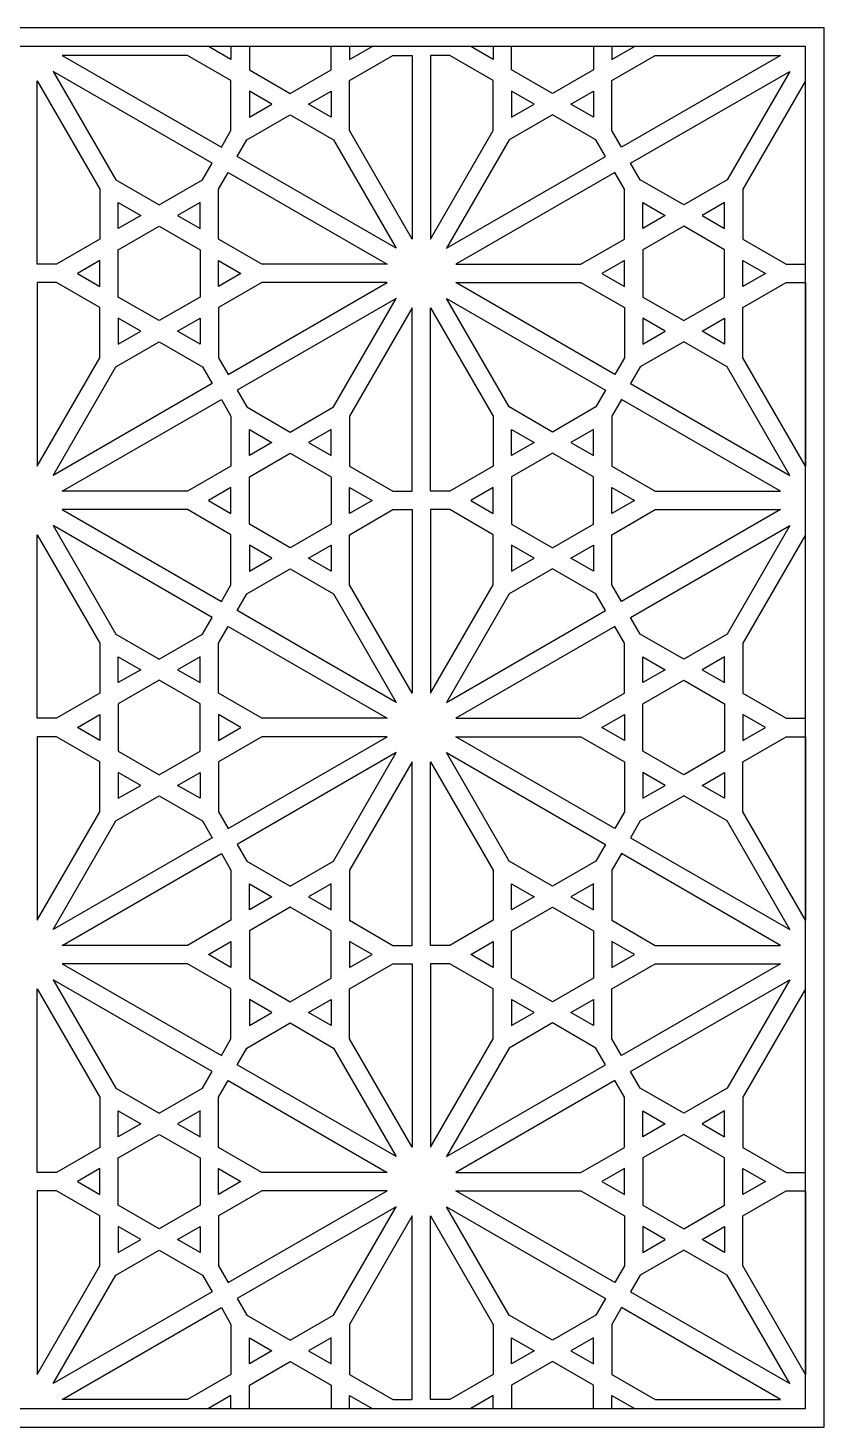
# Model space of a CAD drawing. Header units: millimetres. Extents: x 262 to 694, y 744 to 1125.
# Drawn here: x 478.1 to 694.5, y 744.4 to 1124.8 of the extents above; entities that cross this region are included whole.
import ezdxf

# ---------------------------------------------------------------- set-up
doc = ezdxf.new("R2010")
doc.units = ezdxf.units.MM
doc.layers.add('Layer 01', color=12, linetype='Continuous', true_color=0xde0000)

msp = doc.modelspace()

# ---------------------------------------------------------------- linework, layer by layer
at = {"layer": 'Layer 01'}
for p, q in [((694.48, 1124.85), (261.78, 1124.85)), ((694.48, 744.44), (694.48, 1124.85)), ((689.48, 1119.85), (266.78, 1119.85)), ((533.3, 1116.32), (527.18, 1119.85)), ((533.3, 1119.85), (533.3, 1116.32)), ((538.3, 1119.85), (538.3, 1113.43)), ((560.53, 1113.43), (560.53, 1119.85)), ((565.53, 1119.85), (565.53, 1116.32)), ((565.53, 1116.32), (571.65, 1119.85)), ((604.58, 1116.32), (598.46, 1119.85)), ((604.58, 1119.85), (604.58, 1116.32)), ((609.58, 1113.43), (609.58, 1119.85)), ((631.81, 1119.85), (631.81, 1113.43)), ((636.81, 1119.85), (636.81, 1116.32)), ((636.81, 1116.32), (642.93, 1119.85)), ((689.48, 749.44), (689.48, 1119.85)), ((521.51, 1117.35), (487.46, 1117.35)), ((487.46, 1117.35), (530.68, 1092.4)), ((533.3, 1110.54), (521.51, 1117.35)), ((565.53, 1110.54), (577.32, 1117.35)), ((577.32, 1117.35), (582.55, 1117.35)), ((582.55, 1117.35), (582.55, 1067.44)), ((592.79, 1117.35), (587.55, 1117.35)), ((587.55, 1117.35), (587.55, 1067.44)), ((604.58, 1110.54), (592.79, 1117.35)), ((636.81, 1110.54), (648.6, 1117.35)), ((682.65, 1117.35), (639.43, 1092.4)), ((648.6, 1117.35), (682.65, 1117.35)), ((528.18, 1088.07), (484.96, 1113.02)), ((484.96, 1113.02), (501.98, 1083.53)), ((538.3, 1113.43), (549.41, 1107.01)), ((549.41, 1107.01), (560.53, 1113.43)), ((620.7, 1107.01), (609.58, 1113.43)), ((631.81, 1113.43), (620.7, 1107.01)), ((641.93, 1088.07), (685.15, 1113.02)), ((685.15, 1113.02), (668.12, 1083.53)), ((480.63, 1060.61), (480.63, 1110.52)), ((480.63, 1110.52), (497.65, 1081.03)), ((533.3, 1096.93), (533.3, 1110.54)), ((544.41, 1104.12), (538.3, 1107.66)), ((538.3, 1107.66), (538.3, 1100.59)), ((554.41, 1104.12), (560.53, 1107.66)), ((560.53, 1107.66), (560.53, 1100.59)), ((565.53, 1096.93), (565.53, 1110.54)), ((604.58, 1096.93), (604.58, 1110.54)), ((615.7, 1104.12), (609.58, 1107.66)), ((609.58, 1107.66), (609.58, 1100.59)), ((625.7, 1104.12), (631.81, 1107.66)), ((631.81, 1107.66), (631.81, 1100.59)), ((636.81, 1096.93), (636.81, 1110.54)), ((689.48, 1110.52), (672.45, 1081.03)), ((689.48, 1060.61), (689.48, 1110.52)), ((538.3, 1100.59), (544.41, 1104.12)), ((560.53, 1100.59), (554.41, 1104.12)), ((609.58, 1100.59), (615.7, 1104.12)), ((631.81, 1100.59), (625.7, 1104.12)), ((537.63, 1094.43), (549.41, 1101.24)), ((549.41, 1101.24), (561.2, 1094.43)), ((620.7, 1101.24), (608.91, 1094.43)), ((632.48, 1094.43), (620.7, 1101.24)), ((530.68, 1092.4), (533.3, 1096.93)), ((582.55, 1067.44), (565.53, 1096.93)), ((587.55, 1067.44), (604.58, 1096.93)), ((639.43, 1092.4), (636.81, 1096.93)), ((535.01, 1089.9), (537.63, 1094.43)), ((561.2, 1094.43), (578.22, 1064.94)), ((608.91, 1094.43), (591.88, 1064.94)), ((635.1, 1089.9), (632.48, 1094.43)), ((525.56, 1083.53), (528.18, 1088.07)), ((578.22, 1064.94), (535.01, 1089.9)), ((591.88, 1064.94), (635.1, 1089.9)), ((644.55, 1083.53), (641.93, 1088.07)), ((529.89, 1081.03), (532.51, 1085.57)), ((532.51, 1085.57), (575.72, 1060.61)), ((637.6, 1085.57), (594.38, 1060.61)), ((640.22, 1081.03), (637.6, 1085.57)), ((497.65, 1081.03), (497.65, 1067.42)), ((501.98, 1083.53), (513.77, 1076.72)), ((513.77, 1076.72), (525.56, 1083.53)), ((529.89, 1067.42), (529.89, 1081.03)), ((640.22, 1067.42), (640.22, 1081.03)), ((656.34, 1076.72), (644.55, 1083.53)), ((668.12, 1083.53), (656.34, 1076.72)), ((672.45, 1081.03), (672.45, 1067.42)), ((502.65, 1070.31), (502.65, 1077.37)), ((502.65, 1077.37), (508.77, 1073.84)), ((524.89, 1077.37), (518.77, 1073.84)), ((524.89, 1070.31), (524.89, 1077.37)), ((645.22, 1077.37), (651.34, 1073.84)), ((645.22, 1070.31), (645.22, 1077.37)), ((667.45, 1077.37), (661.34, 1073.84)), ((667.45, 1070.31), (667.45, 1077.37)), ((508.77, 1073.84), (502.65, 1070.31)), ((518.77, 1073.84), (524.89, 1070.31)), ((651.34, 1073.84), (645.22, 1070.31)), ((661.34, 1073.84), (667.45, 1070.31)), ((502.65, 1064.53), (513.77, 1070.95)), ((513.77, 1070.95), (524.89, 1064.53)), ((656.34, 1070.95), (645.22, 1064.53)), ((667.45, 1064.53), (656.34, 1070.95)), ((497.65, 1067.42), (485.87, 1060.61)), ((541.67, 1060.61), (529.89, 1067.42)), ((628.43, 1060.61), (640.22, 1067.42)), ((672.45, 1067.42), (684.24, 1060.61)), ((497.65, 1061.65), (491.54, 1058.11)), ((497.65, 1054.58), (497.65, 1061.65)), ((502.65, 1058.11), (502.65, 1064.53)), ((524.89, 1064.53), (524.89, 1051.7)), ((529.89, 1054.58), (529.89, 1061.65)), ((529.89, 1061.65), (536, 1058.11)), ((640.22, 1061.65), (634.1, 1058.11)), ((640.22, 1054.58), (640.22, 1061.65)), ((645.22, 1064.53), (645.22, 1051.7)), ((667.45, 1058.11), (667.45, 1064.53)), ((672.45, 1054.58), (672.45, 1061.65)), ((672.45, 1061.65), (678.57, 1058.11)), ((485.87, 1060.61), (480.63, 1060.61)), ((491.54, 1058.11), (497.65, 1054.58)), ((502.65, 1051.7), (502.65, 1058.11)), ((536, 1058.11), (529.89, 1054.58)), ((575.72, 1060.61), (541.67, 1060.61)), ((594.38, 1060.61), (628.43, 1060.61)), ((634.1, 1058.11), (640.22, 1054.58)), ((667.45, 1051.7), (667.45, 1058.11)), ((678.57, 1058.11), (672.45, 1054.58)), ((684.24, 1060.61), (689.48, 1060.61)), ((480.63, 1055.61), (480.63, 1005.71)), ((485.87, 1055.61), (480.63, 1055.61)), ((497.65, 1048.81), (485.87, 1055.61)), ((541.67, 1055.61), (529.89, 1048.81)), ((532.51, 1030.66), (575.72, 1055.61)), ((575.72, 1055.61), (541.67, 1055.61)), ((637.6, 1030.66), (594.38, 1055.61)), ((594.38, 1055.61), (628.43, 1055.61)), ((628.43, 1055.61), (640.22, 1048.81)), ((672.45, 1048.81), (684.24, 1055.61)), ((684.24, 1055.61), (689.48, 1055.61)), ((689.48, 1055.61), (689.48, 1005.71)), ((513.77, 1045.28), (502.65, 1051.7)), ((524.89, 1051.7), (513.77, 1045.28)), ((578.22, 1051.28), (535.01, 1026.33)), ((561.2, 1021.8), (578.22, 1051.28)), ((591.88, 1051.28), (635.1, 1026.33)), ((608.91, 1021.8), (591.88, 1051.28)), ((645.22, 1051.7), (656.34, 1045.28)), ((656.34, 1045.28), (667.45, 1051.7)), ((497.65, 1035.2), (497.65, 1048.81)), ((529.89, 1048.81), (529.89, 1035.2)), ((582.55, 1048.78), (565.53, 1019.3)), ((582.55, 998.88), (582.55, 1048.78)), ((587.55, 998.88), (587.55, 1048.78)), ((587.55, 1048.78), (604.58, 1019.3)), ((640.22, 1048.81), (640.22, 1035.2)), ((672.45, 1035.2), (672.45, 1048.81)), ((502.65, 1045.92), (502.65, 1038.86)), ((508.77, 1042.39), (502.65, 1045.92)), ((502.65, 1038.86), (508.77, 1042.39)), ((518.77, 1042.39), (524.89, 1045.92)), ((524.89, 1038.86), (518.77, 1042.39)), ((524.89, 1045.92), (524.89, 1038.86)), ((651.34, 1042.39), (645.22, 1045.92)), ((645.22, 1045.92), (645.22, 1038.86)), ((645.22, 1038.86), (651.34, 1042.39)), ((661.34, 1042.39), (667.45, 1045.92)), ((667.45, 1038.86), (661.34, 1042.39)), ((667.45, 1045.92), (667.45, 1038.86)), ((501.98, 1032.7), (513.77, 1039.5)), ((513.77, 1039.5), (525.56, 1032.7)), ((656.34, 1039.5), (644.55, 1032.7)), ((668.12, 1032.7), (656.34, 1039.5)), ((480.63, 1005.71), (497.65, 1035.2)), ((529.89, 1035.2), (532.51, 1030.66)), ((640.22, 1035.2), (637.6, 1030.66)), ((689.48, 1005.71), (672.45, 1035.2)), ((484.96, 1003.21), (501.98, 1032.7)), ((525.56, 1032.7), (528.18, 1028.16)), ((644.55, 1032.7), (641.93, 1028.16)), ((685.15, 1003.21), (668.12, 1032.7)), ((528.18, 1028.16), (484.96, 1003.21)), ((641.93, 1028.16), (685.15, 1003.21)), ((487.46, 998.88), (530.68, 1023.83)), ((530.68, 1023.83), (533.3, 1019.3)), ((535.01, 1026.33), (537.63, 1021.8)), ((635.1, 1026.33), (632.48, 1021.8)), ((639.43, 1023.83), (636.81, 1019.3)), ((682.65, 998.88), (639.43, 1023.83)), ((537.63, 1021.8), (549.41, 1014.99)), ((549.41, 1014.99), (561.2, 1021.8)), ((620.7, 1014.99), (608.91, 1021.8)), ((632.48, 1021.8), (620.7, 1014.99)), ((533.3, 1019.3), (533.3, 1005.69)), ((565.53, 1019.3), (565.53, 1005.69)), ((604.58, 1019.3), (604.58, 1005.69)), ((636.81, 1019.3), (636.81, 1005.69)), ((538.3, 1015.63), (544.41, 1012.1)), ((538.3, 1008.57), (538.3, 1015.63)), ((544.41, 1012.1), (538.3, 1008.57)), ((560.53, 1015.63), (554.41, 1012.1)), ((554.41, 1012.1), (560.53, 1008.57)), ((560.53, 1008.57), (560.53, 1015.63)), ((609.58, 1008.57), (609.58, 1015.63)), ((609.58, 1015.63), (615.7, 1012.1)), ((615.7, 1012.1), (609.58, 1008.57)), ((631.81, 1015.63), (625.7, 1012.1)), ((625.7, 1012.1), (631.81, 1008.57)), ((631.81, 1008.57), (631.81, 1015.63)), ((538.3, 1002.8), (549.41, 1009.22)), ((549.41, 1009.22), (560.53, 1002.8)), ((620.7, 1009.22), (609.58, 1002.8)), ((631.81, 1002.8), (620.7, 1009.22)), ((533.3, 1005.69), (521.51, 998.88)), ((565.53, 1005.69), (577.32, 998.88)), ((604.58, 1005.69), (592.79, 998.88)), ((636.81, 1005.69), (648.6, 998.88)), ((538.3, 996.38), (538.3, 1002.8)), ((560.53, 1002.8), (560.53, 989.96)), ((609.58, 1002.8), (609.58, 989.96)), ((631.81, 996.38), (631.81, 1002.8)), ((521.51, 998.88), (487.46, 998.88)), ((533.3, 999.91), (527.18, 996.38)), ((533.3, 992.85), (533.3, 999.91)), ((565.53, 992.85), (565.53, 999.91)), ((565.53, 999.91), (571.65, 996.38)), ((577.32, 998.88), (582.55, 998.88)), ((592.79, 998.88), (587.55, 998.88)), ((604.58, 999.91), (598.46, 996.38)), ((604.58, 992.85), (604.58, 999.91)), ((636.81, 992.85), (636.81, 999.91)), ((636.81, 999.91), (642.93, 996.38)), ((648.6, 998.88), (682.65, 998.88)), ((521.51, 993.88), (487.46, 993.88)), ((487.46, 993.88), (530.68, 968.93)), ((533.3, 987.07), (521.51, 993.88)), ((527.18, 996.38), (533.3, 992.85)), ((538.3, 989.96), (538.3, 996.38)), ((571.65, 996.38), (565.53, 992.85)), ((565.53, 987.07), (577.32, 993.88)), ((577.32, 993.88), (582.55, 993.88)), ((582.55, 993.88), (582.55, 943.98)), ((592.79, 993.88), (587.55, 993.88)), ((587.55, 993.88), (587.55, 943.98)), ((604.58, 987.07), (592.79, 993.88)), ((598.46, 996.38), (604.58, 992.85)), ((631.81, 989.96), (631.81, 996.38)), ((642.93, 996.38), (636.81, 992.85)), ((636.81, 987.07), (648.6, 993.88)), ((682.65, 993.88), (639.43, 968.93)), ((648.6, 993.88), (682.65, 993.88)), ((528.18, 964.6), (484.96, 989.55)), ((484.96, 989.55), (501.98, 960.06)), ((549.41, 983.54), (538.3, 989.96)), ((560.53, 989.96), (549.41, 983.54)), ((609.58, 989.96), (620.7, 983.54)), ((620.7, 983.54), (631.81, 989.96)), ((641.93, 964.6), (685.15, 989.55)), ((685.15, 989.55), (668.12, 960.06)), ((480.63, 937.15), (480.63, 987.05)), ((480.63, 987.05), (497.65, 957.56)), ((533.3, 973.46), (533.3, 987.07)), ((565.53, 973.46), (565.53, 987.07)), ((604.58, 973.46), (604.58, 987.07)), ((636.81, 973.46), (636.81, 987.07)), ((689.48, 987.05), (672.45, 957.56)), ((689.48, 937.15), (689.48, 987.05)), ((544.41, 980.66), (538.3, 984.19)), ((538.3, 984.19), (538.3, 977.13)), ((554.41, 980.66), (560.53, 984.19)), ((560.53, 984.19), (560.53, 977.13)), ((615.7, 980.66), (609.58, 984.19)), ((609.58, 984.19), (609.58, 977.13)), ((625.7, 980.66), (631.81, 984.19)), ((631.81, 984.19), (631.81, 977.13)), ((537.63, 970.96), (549.41, 977.77)), ((538.3, 977.13), (544.41, 980.66)), ((549.41, 977.77), (561.2, 970.96)), ((560.53, 977.13), (554.41, 980.66)), ((620.7, 977.77), (608.91, 970.96)), ((609.58, 977.13), (615.7, 980.66)), ((632.48, 970.96), (620.7, 977.77)), ((631.81, 977.13), (625.7, 980.66)), ((530.68, 968.93), (533.3, 973.46)), ((535.01, 966.43), (537.63, 970.96)), ((561.2, 970.96), (578.22, 941.48)), ((582.55, 943.98), (565.53, 973.46)), ((587.55, 943.98), (604.58, 973.46)), ((608.91, 970.96), (591.88, 941.48)), ((635.1, 966.43), (632.48, 970.96)), ((639.43, 968.93), (636.81, 973.46)), ((578.22, 941.48), (535.01, 966.43)), ((591.88, 941.48), (635.1, 966.43)), ((525.56, 960.06), (528.18, 964.6)), ((644.55, 960.06), (641.93, 964.6)), ((501.98, 960.06), (513.77, 953.26)), ((513.77, 953.26), (525.56, 960.06)), ((529.89, 957.56), (532.51, 962.1)), ((532.51, 962.1), (575.72, 937.15)), ((637.6, 962.1), (594.38, 937.15)), ((640.22, 957.56), (637.6, 962.1)), ((656.34, 953.26), (644.55, 960.06)), ((668.12, 960.06), (656.34, 953.26)), ((497.65, 957.56), (497.65, 943.95)), ((529.89, 943.95), (529.89, 957.56)), ((640.22, 943.95), (640.22, 957.56)), ((672.45, 957.56), (672.45, 943.95)), ((502.65, 946.84), (502.65, 953.9)), ((502.65, 953.9), (508.77, 950.37)), ((524.89, 953.9), (518.77, 950.37)), ((524.89, 946.84), (524.89, 953.9)), ((645.22, 953.9), (651.34, 950.37)), ((645.22, 946.84), (645.22, 953.9)), ((667.45, 953.9), (661.34, 950.37)), ((667.45, 946.84), (667.45, 953.9)), ((508.77, 950.37), (502.65, 946.84)), ((513.77, 947.48), (502.65, 941.06)), ((524.89, 941.06), (513.77, 947.48)), ((518.77, 950.37), (524.89, 946.84)), ((651.34, 950.37), (645.22, 946.84)), ((645.22, 941.06), (656.34, 947.48)), ((656.34, 947.48), (667.45, 941.06)), ((661.34, 950.37), (667.45, 946.84)), ((497.65, 943.95), (485.87, 937.15)), ((541.67, 937.15), (529.89, 943.95)), ((628.43, 937.15), (640.22, 943.95)), ((672.45, 943.95), (684.24, 937.15)), ((502.65, 941.06), (502.65, 934.65)), ((524.89, 928.23), (524.89, 941.06)), ((645.22, 928.23), (645.22, 941.06)), ((667.45, 941.06), (667.45, 934.65)), ((485.87, 937.15), (480.63, 937.15)), ((491.54, 934.65), (497.65, 938.18)), ((497.65, 938.18), (497.65, 931.11)), ((536, 934.65), (529.89, 938.18)), ((529.89, 938.18), (529.89, 931.11)), ((575.72, 937.15), (541.67, 937.15)), ((594.38, 937.15), (628.43, 937.15)), ((634.1, 934.65), (640.22, 938.18)), ((640.22, 938.18), (640.22, 931.11)), ((678.57, 934.65), (672.45, 938.18)), ((672.45, 938.18), (672.45, 931.11)), ((684.24, 937.15), (689.48, 937.15)), ((480.63, 932.15), (480.63, 882.24)), ((485.87, 932.15), (480.63, 932.15)), ((497.65, 925.34), (485.87, 932.15)), ((497.65, 931.11), (491.54, 934.65)), ((502.65, 934.65), (502.65, 928.23)), ((529.89, 931.11), (536, 934.65)), ((541.67, 932.15), (529.89, 925.34)), ((532.51, 907.19), (575.72, 932.15)), ((575.72, 932.15), (541.67, 932.15)), ((637.6, 907.19), (594.38, 932.15)), ((594.38, 932.15), (628.43, 932.15)), ((628.43, 932.15), (640.22, 925.34)), ((640.22, 931.11), (634.1, 934.65)), ((667.45, 934.65), (667.45, 928.23)), ((672.45, 931.11), (678.57, 934.65)), ((672.45, 925.34), (684.24, 932.15)), ((684.24, 932.15), (689.48, 932.15)), ((689.48, 932.15), (689.48, 882.24)), ((502.65, 928.23), (513.77, 921.81)), ((513.77, 921.81), (524.89, 928.23)), ((656.34, 921.81), (645.22, 928.23)), ((667.45, 928.23), (656.34, 921.81)), ((497.65, 911.73), (497.65, 925.34)), ((529.89, 925.34), (529.89, 911.73)), ((578.22, 927.82), (535.01, 902.86)), ((561.2, 898.33), (578.22, 927.82)), ((582.55, 925.32), (565.53, 895.83)), ((582.55, 875.41), (582.55, 925.32)), ((587.55, 875.41), (587.55, 925.32)), ((587.55, 925.32), (604.58, 895.83)), ((591.88, 927.82), (635.1, 902.86)), ((608.91, 898.33), (591.88, 927.82)), ((640.22, 925.34), (640.22, 911.73)), ((672.45, 911.73), (672.45, 925.34)), ((502.65, 922.45), (502.65, 915.39)), ((508.77, 918.92), (502.65, 922.45)), ((518.77, 918.92), (524.89, 922.45)), ((524.89, 922.45), (524.89, 915.39)), ((651.34, 918.92), (645.22, 922.45)), ((645.22, 922.45), (645.22, 915.39)), ((661.34, 918.92), (667.45, 922.45)), ((667.45, 922.45), (667.45, 915.39)), ((502.65, 915.39), (508.77, 918.92)), ((524.89, 915.39), (518.77, 918.92)), ((645.22, 915.39), (651.34, 918.92)), ((667.45, 915.39), (661.34, 918.92)), ((501.98, 909.23), (513.77, 916.04)), ((513.77, 916.04), (525.56, 909.23)), ((656.34, 916.04), (644.55, 909.23)), ((668.12, 909.23), (656.34, 916.04)), ((480.63, 882.24), (497.65, 911.73)), ((484.96, 879.74), (501.98, 909.23)), ((525.56, 909.23), (528.18, 904.69)), ((529.89, 911.73), (532.51, 907.19)), ((640.22, 911.73), (637.6, 907.19)), ((644.55, 909.23), (641.93, 904.69)), ((685.15, 879.74), (668.12, 909.23)), ((689.48, 882.24), (672.45, 911.73)), ((528.18, 904.69), (484.96, 879.74)), ((535.01, 902.86), (537.63, 898.33)), ((635.1, 902.86), (632.48, 898.33)), ((641.93, 904.69), (685.15, 879.74)), ((487.46, 875.41), (530.68, 900.36)), ((530.68, 900.36), (533.3, 895.83)), ((537.63, 898.33), (549.41, 891.52)), ((549.41, 891.52), (561.2, 898.33)), ((620.7, 891.52), (608.91, 898.33)), ((632.48, 898.33), (620.7, 891.52)), ((639.43, 900.36), (636.81, 895.83)), ((682.65, 875.41), (639.43, 900.36)), ((533.3, 895.83), (533.3, 882.22)), ((565.53, 895.83), (565.53, 882.22)), ((604.58, 895.83), (604.58, 882.22)), ((636.81, 895.83), (636.81, 882.22)), ((538.3, 892.17), (544.41, 888.64)), ((538.3, 885.1), (538.3, 892.17)), ((560.53, 892.17), (554.41, 888.64)), ((560.53, 885.1), (560.53, 892.17)), ((609.58, 885.1), (609.58, 892.17)), ((609.58, 892.17), (615.7, 888.64)), ((631.81, 892.17), (625.7, 888.64)), ((631.81, 885.1), (631.81, 892.17)), ((544.41, 888.64), (538.3, 885.1)), ((554.41, 888.64), (560.53, 885.1)), ((615.7, 888.64), (609.58, 885.1)), ((625.7, 888.64), (631.81, 885.1)), ((549.41, 885.75), (538.3, 879.33)), ((560.53, 879.33), (549.41, 885.75)), ((609.58, 879.33), (620.7, 885.75)), ((620.7, 885.75), (631.81, 879.33)), ((533.3, 882.22), (521.51, 875.41)), ((538.3, 879.33), (538.3, 872.91)), ((560.53, 866.49), (560.53, 879.33)), ((565.53, 882.22), (577.32, 875.41)), ((604.58, 882.22), (592.79, 875.41)), ((609.58, 866.49), (609.58, 879.33)), ((631.81, 879.33), (631.81, 872.91)), ((636.81, 882.22), (648.6, 875.41)), ((521.51, 875.41), (487.46, 875.41)), ((527.18, 872.91), (533.3, 876.44)), ((533.3, 876.44), (533.3, 869.38)), ((571.65, 872.91), (565.53, 876.44)), ((565.53, 876.44), (565.53, 869.38)), ((577.32, 875.41), (582.55, 875.41)), ((592.79, 875.41), (587.55, 875.41)), ((598.46, 872.91), (604.58, 876.44)), ((604.58, 876.44), (604.58, 869.38)), ((642.93, 872.91), (636.81, 876.44)), ((636.81, 876.44), (636.81, 869.38)), ((648.6, 875.41), (682.65, 875.41)), ((533.3, 869.38), (527.18, 872.91)), ((538.3, 872.91), (538.3, 866.49)), ((565.53, 869.38), (571.65, 872.91)), ((604.58, 869.38), (598.46, 872.91)), ((631.81, 872.91), (631.81, 866.49)), ((636.81, 869.38), (642.93, 872.91)), ((521.51, 870.41), (487.46, 870.41)), ((487.46, 870.41), (530.68, 845.46)), ((533.3, 863.61), (521.51, 870.41)), ((565.53, 863.61), (577.32, 870.41)), ((577.32, 870.41), (582.55, 870.41)), ((582.55, 870.41), (582.55, 820.51)), ((592.79, 870.41), (587.55, 870.41)), ((587.55, 870.41), (587.55, 820.51)), ((604.58, 863.61), (592.79, 870.41)), ((636.81, 863.61), (648.6, 870.41)), ((682.65, 870.41), (639.43, 845.46)), ((648.6, 870.41), (682.65, 870.41)), ((480.63, 813.68), (480.63, 863.58)), ((480.63, 863.58), (497.65, 834.09)), ((528.18, 841.13), (484.96, 866.08)), ((484.96, 866.08), (501.98, 836.59)), ((533.3, 850), (533.3, 863.61)), ((538.3, 866.49), (549.41, 860.08)), ((549.41, 860.08), (560.53, 866.49)), ((565.53, 850), (565.53, 863.61)), ((604.58, 850), (604.58, 863.61)), ((620.7, 860.08), (609.58, 866.49)), ((631.81, 866.49), (620.7, 860.08)), ((636.81, 850), (636.81, 863.61)), ((641.93, 841.13), (685.15, 866.08)), ((685.15, 866.08), (668.12, 836.59)), ((689.48, 863.58), (672.45, 834.09)), ((689.48, 813.68), (689.48, 863.58)), ((544.41, 857.19), (538.3, 860.72)), ((538.3, 860.72), (538.3, 853.66)), ((554.41, 857.19), (560.53, 860.72)), ((560.53, 860.72), (560.53, 853.66)), ((615.7, 857.19), (609.58, 860.72)), ((609.58, 860.72), (609.58, 853.66)), ((625.7, 857.19), (631.81, 860.72)), ((631.81, 860.72), (631.81, 853.66)), ((538.3, 853.66), (544.41, 857.19)), ((560.53, 853.66), (554.41, 857.19)), ((609.58, 853.66), (615.7, 857.19)), ((631.81, 853.66), (625.7, 857.19)), ((537.63, 847.5), (549.41, 854.3)), ((549.41, 854.3), (561.2, 847.5)), ((620.7, 854.3), (608.91, 847.5)), ((632.48, 847.5), (620.7, 854.3)), ((530.68, 845.46), (533.3, 850)), ((582.55, 820.51), (565.53, 850)), ((587.55, 820.51), (604.58, 850)), ((639.43, 845.46), (636.81, 850)), ((535.01, 842.96), (537.63, 847.5)), ((561.2, 847.5), (578.22, 818.01)), ((608.91, 847.5), (591.88, 818.01)), ((635.1, 842.96), (632.48, 847.5)), ((525.56, 836.59), (528.18, 841.13)), ((578.22, 818.01), (535.01, 842.96)), ((591.88, 818.01), (635.1, 842.96)), ((644.55, 836.59), (641.93, 841.13)), ((529.89, 834.09), (532.51, 838.63)), ((532.51, 838.63), (575.72, 813.68)), ((637.6, 838.63), (594.38, 813.68)), ((640.22, 834.09), (637.6, 838.63)), ((497.65, 834.09), (497.65, 820.48)), ((501.98, 836.59), (513.77, 829.79)), ((513.77, 829.79), (525.56, 836.59)), ((529.89, 820.48), (529.89, 834.09)), ((640.22, 820.48), (640.22, 834.09)), ((656.34, 829.79), (644.55, 836.59)), ((668.12, 836.59), (656.34, 829.79)), ((672.45, 834.09), (672.45, 820.48)), ((502.65, 823.37), (502.65, 830.43)), ((502.65, 830.43), (508.77, 826.9)), ((524.89, 830.43), (518.77, 826.9)), ((524.89, 823.37), (524.89, 830.43)), ((645.22, 830.43), (651.34, 826.9)), ((645.22, 823.37), (645.22, 830.43)), ((667.45, 830.43), (661.34, 826.9)), ((667.45, 823.37), (667.45, 830.43)), ((508.77, 826.9), (502.65, 823.37)), ((518.77, 826.9), (524.89, 823.37)), ((651.34, 826.9), (645.22, 823.37)), ((661.34, 826.9), (667.45, 823.37)), ((502.65, 817.6), (513.77, 824.01)), ((513.77, 824.01), (524.89, 817.6)), ((656.34, 824.01), (645.22, 817.6)), ((667.45, 817.6), (656.34, 824.01)), ((497.65, 820.48), (485.87, 813.68)), ((541.67, 813.68), (529.89, 820.48)), ((628.43, 813.68), (640.22, 820.48)), ((672.45, 820.48), (684.24, 813.68)), ((497.65, 814.71), (491.54, 811.18)), ((497.65, 807.65), (497.65, 814.71)), ((502.65, 811.18), (502.65, 817.6)), ((524.89, 817.6), (524.89, 804.76)), ((529.89, 807.65), (529.89, 814.71)), ((529.89, 814.71), (536, 811.18)), ((640.22, 814.71), (634.1, 811.18)), ((640.22, 807.65), (640.22, 814.71)), ((645.22, 817.6), (645.22, 811.18)), ((667.45, 804.76), (667.45, 817.6)), ((672.45, 807.65), (672.45, 814.71)), ((672.45, 814.71), (678.57, 811.18)), ((485.87, 813.68), (480.63, 813.68)), ((491.54, 811.18), (497.65, 807.65)), ((502.65, 804.76), (502.65, 811.18)), ((536, 811.18), (529.89, 807.65)), ((575.72, 813.68), (541.67, 813.68)), ((594.38, 813.68), (628.43, 813.68)), ((634.1, 811.18), (640.22, 807.65)), ((645.22, 811.18), (645.22, 804.76)), ((678.57, 811.18), (672.45, 807.65)), ((684.24, 813.68), (689.48, 813.68)), ((480.63, 808.68), (480.63, 758.77)), ((485.87, 808.68), (480.63, 808.68)), ((497.65, 801.87), (485.87, 808.68)), ((541.67, 808.68), (529.89, 801.87)), ((532.51, 783.73), (575.72, 808.68)), ((575.72, 808.68), (541.67, 808.68)), ((637.6, 783.73), (594.38, 808.68)), ((594.38, 808.68), (628.43, 808.68)), ((628.43, 808.68), (640.22, 801.87)), ((672.45, 801.87), (684.24, 808.68)), ((684.24, 808.68), (689.48, 808.68)), ((689.48, 808.68), (689.48, 758.77)), ((513.77, 798.34), (502.65, 804.76)), ((524.89, 804.76), (513.77, 798.34)), ((578.22, 804.35), (535.01, 779.4)), ((561.2, 774.86), (578.22, 804.35)), ((591.88, 804.35), (635.1, 779.4)), ((608.91, 774.86), (591.88, 804.35)), ((645.22, 804.76), (656.34, 798.34)), ((656.34, 798.34), (667.45, 804.76)), ((497.65, 788.26), (497.65, 801.87)), ((502.65, 798.99), (502.65, 791.92)), ((508.77, 795.46), (502.65, 798.99)), ((518.77, 795.46), (524.89, 798.99)), ((524.89, 798.99), (524.89, 791.92)), ((529.89, 801.87), (529.89, 788.26)), ((582.55, 801.85), (565.53, 772.36)), ((582.55, 751.94), (582.55, 801.85)), ((587.55, 751.94), (587.55, 801.85)), ((587.55, 801.85), (604.58, 772.36)), ((640.22, 801.87), (640.22, 788.26)), ((651.34, 795.46), (645.22, 798.99)), ((645.22, 798.99), (645.22, 791.92)), ((661.34, 795.46), (667.45, 798.99)), ((667.45, 798.99), (667.45, 791.92)), ((672.45, 788.26), (672.45, 801.87)), ((502.65, 791.92), (508.77, 795.46)), ((524.89, 791.92), (518.77, 795.46)), ((645.22, 791.92), (651.34, 795.46)), ((667.45, 791.92), (661.34, 795.46)), ((501.98, 785.76), (513.77, 792.57)), ((513.77, 792.57), (525.56, 785.76)), ((656.34, 792.57), (644.55, 785.76)), ((668.12, 785.76), (656.34, 792.57)), ((480.63, 758.77), (497.65, 788.26)), ((529.89, 788.26), (532.51, 783.73)), ((640.22, 788.26), (637.6, 783.73)), ((689.48, 758.77), (672.45, 788.26)), ((484.96, 756.27), (501.98, 785.76)), ((525.56, 785.76), (528.18, 781.23)), ((644.55, 785.76), (641.93, 781.23)), ((685.15, 756.27), (668.12, 785.76)), ((528.18, 781.23), (484.96, 756.27)), ((641.93, 781.23), (685.15, 756.27)), ((487.46, 751.94), (530.68, 776.9)), ((530.68, 776.9), (533.3, 772.36)), ((535.01, 779.4), (537.63, 774.86)), ((635.1, 779.4), (632.48, 774.86)), ((639.43, 776.9), (636.81, 772.36)), ((682.65, 751.94), (639.43, 776.9)), ((533.3, 772.36), (533.3, 758.75)), ((537.63, 774.86), (549.41, 768.05)), ((549.41, 768.05), (561.2, 774.86)), ((565.53, 772.36), (565.53, 758.75)), ((604.58, 772.36), (604.58, 758.75)), ((620.7, 768.05), (608.91, 774.86)), ((632.48, 774.86), (620.7, 768.05)), ((636.81, 772.36), (636.81, 758.75)), ((538.3, 768.7), (544.41, 765.17)), ((538.3, 761.64), (538.3, 768.7)), ((560.53, 768.7), (554.41, 765.17)), ((560.53, 761.64), (560.53, 768.7)), ((609.58, 761.64), (609.58, 768.7)), ((609.58, 768.7), (615.7, 765.17)), ((631.81, 768.7), (625.7, 765.17)), ((631.81, 761.64), (631.81, 768.7)), ((544.41, 765.17), (538.3, 761.64)), ((554.41, 765.17), (560.53, 761.64)), ((615.7, 765.17), (609.58, 761.64)), ((625.7, 765.17), (631.81, 761.64)), ((538.3, 755.86), (549.41, 762.28)), ((549.41, 762.28), (560.53, 755.86)), ((620.7, 762.28), (609.58, 755.86)), ((631.81, 755.86), (620.7, 762.28)), ((533.3, 758.75), (521.51, 751.94)), ((565.53, 758.75), (577.32, 751.94)), ((604.58, 758.75), (592.79, 751.94)), ((636.81, 758.75), (648.6, 751.94)), ((538.3, 749.44), (538.3, 755.86)), ((560.53, 755.86), (560.53, 749.44)), ((609.58, 755.86), (609.58, 749.44)), ((631.81, 749.44), (631.81, 755.86)), ((266.78, 749.44), (689.48, 749.44)), ((521.51, 751.94), (487.46, 751.94)), ((533.3, 752.98), (527.18, 749.44)), ((533.3, 749.44), (533.3, 752.98)), ((565.53, 749.44), (565.53, 752.98)), ((565.53, 752.98), (571.65, 749.44)), ((577.32, 751.94), (582.55, 751.94)), ((592.79, 751.94), (587.55, 751.94)), ((604.58, 752.98), (598.46, 749.44)), ((604.58, 749.44), (604.58, 752.98)), ((636.81, 749.44), (636.81, 752.98)), ((636.81, 752.98), (642.93, 749.44)), ((648.6, 751.94), (682.65, 751.94)), ((261.78, 744.44), (694.48, 744.44))]:
    msp.add_line(p, q, dxfattribs=at)

doc.saveas('drawing.dxf')
